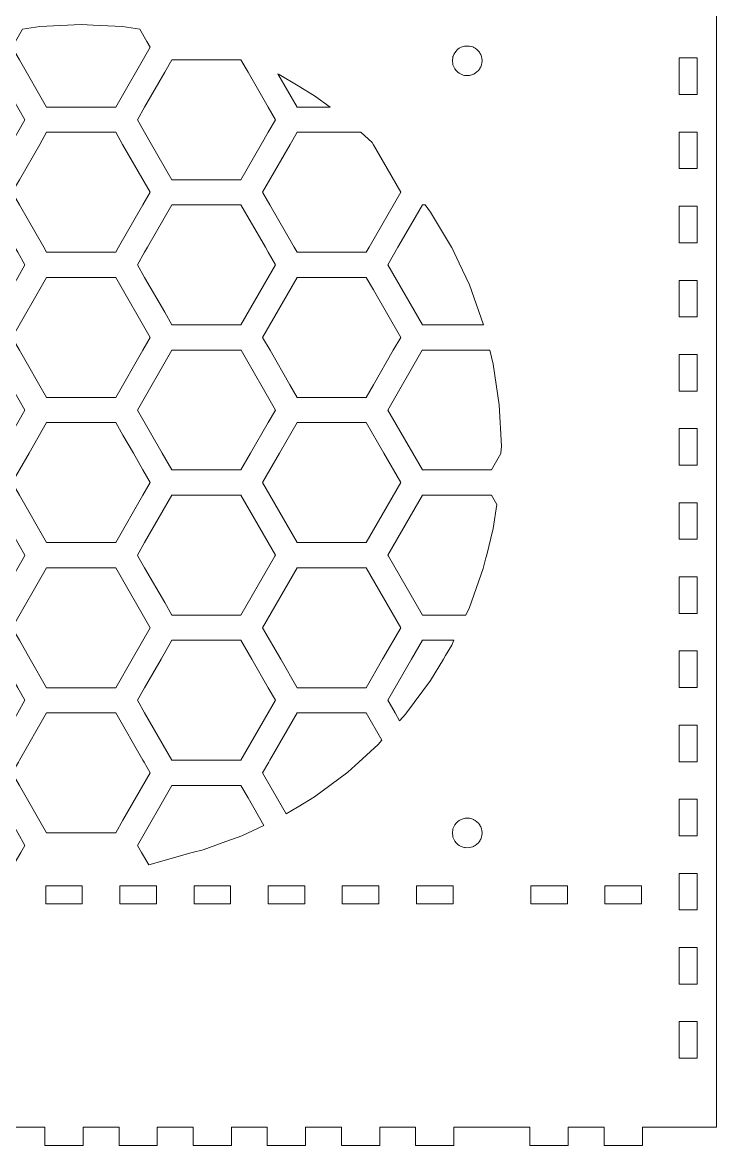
# Model space of a CAD drawing. Header units: millimetres. Extents: x -311 to 454, y -467 to 466.
# Drawn here: x 31.4 to 143.7, y -309.7 to -127.9 of the extents above; entities that cross this region are included whole.
import ezdxf

# ---------------------------------------------------------------- set-up
doc = ezdxf.new("R2010")
doc.units = ezdxf.units.MM
doc.header["$MEASUREMENT"] = 0
doc.layers.add('Layer 1', color=7, linetype='Continuous')

# ---------------------------------------------------------------- blocks, each defined once
blk = doc.blocks.new('block 71')
at = {"layer": 'Layer 1', "lineweight": 0}
blk.add_lwpolyline([(38.09, -270.55), (35.13, -270.55), (35.13, -267.63), (41.05, -267.63), (41.05, -270.55), (38.09, -270.55)], dxfattribs=at)
blk = doc.blocks.new('block 72')
at = {"layer": 'Layer 1', "lineweight": 0}
blk.add_lwpolyline([(50.09, -270.55), (47.13, -270.55), (47.13, -267.63), (53.05, -267.63), (53.05, -270.55), (50.09, -270.55)], dxfattribs=at)
blk = doc.blocks.new('block 73')
at = {"layer": 'Layer 1', "lineweight": 0}
blk.add_lwpolyline([(62.09, -270.55), (59.13, -270.55), (59.13, -267.63), (65.05, -267.63), (65.05, -270.55), (62.09, -270.55)], dxfattribs=at)
blk = doc.blocks.new('block 74')
at = {"layer": 'Layer 1', "lineweight": 0}
blk.add_lwpolyline([(74.09, -270.55), (71.13, -270.55), (71.13, -267.63), (77.05, -267.63), (77.05, -270.55), (74.09, -270.55)], dxfattribs=at)
blk = doc.blocks.new('block 75')
at = {"layer": 'Layer 1', "lineweight": 0}
blk.add_lwpolyline([(86.09, -270.55), (83.13, -270.55), (83.13, -267.63), (89.05, -267.63), (89.05, -270.55), (86.09, -270.55)], dxfattribs=at)
blk = doc.blocks.new('block 76')
at = {"layer": 'Layer 1', "lineweight": 0}
blk.add_lwpolyline([(98.09, -270.55), (95.13, -270.55), (95.13, -267.63), (101.05, -267.63), (101.05, -270.55), (98.09, -270.55)], dxfattribs=at)
blk = doc.blocks.new('block 77')
at = {"layer": 'Layer 1', "lineweight": 0}
blk.add_lwpolyline([(116.59, -270.55), (113.63, -270.55), (113.63, -267.63), (119.55, -267.63), (119.55, -270.55), (116.59, -270.55)], dxfattribs=at)
blk = doc.blocks.new('block 78')
at = {"layer": 'Layer 1', "lineweight": 0}
blk.add_lwpolyline([(128.6, -270.55), (125.64, -270.55), (125.64, -267.63), (131.55, -267.63), (131.55, -270.55), (128.6, -270.55)], dxfattribs=at)
blk = doc.blocks.new('block 114')
at = {"layer": 'Layer 1', "lineweight": 0}
blk.add_lwpolyline([(105.75, -259.09), (105.75, -259.17), (105.72, -259.43), (105.65, -259.76), (105.53, -260.08), (105.41, -260.31), (105.36, -260.39), (105.32, -260.46), (105.16, -260.66), (104.92, -260.9), (104.64, -261.1), (104.42, -261.24), (104.34, -261.27), (104.24, -261.32), (103.69, -261.46), (103.12, -261.48), (103, -261.46), (102.92, -261.45), (102.67, -261.39), (102.35, -261.27), (102.05, -261.1), (101.84, -260.96), (101.77, -260.9), (101.71, -260.84), (101.53, -260.66), (101.32, -260.39), (101.16, -260.09), (101.07, -259.85), (101.04, -259.76), (101.01, -259.65), (100.94, -259.09), (101.01, -258.52), (101.04, -258.41), (101.07, -258.33), (101.16, -258.09), (101.32, -257.79), (101.53, -257.51), (101.71, -257.33), (101.77, -257.27), (101.84, -257.22), (102.05, -257.07), (102.35, -256.9), (102.67, -256.78), (102.92, -256.72), (103, -256.71), (103.12, -256.69), (103.69, -256.71), (104.24, -256.86), (104.34, -256.9), (104.42, -256.94), (104.64, -257.07), (104.92, -257.27), (105.16, -257.51), (105.32, -257.71), (105.36, -257.79), (105.41, -257.86), (105.53, -258.09), (105.65, -258.41), (105.72, -258.74), (105.75, -259), (105.75, -259.09)], dxfattribs=at)
blk = doc.blocks.new('block 115')
at = {"layer": 'Layer 1', "lineweight": 0}
blk.add_lwpolyline([(105.75, -134.09), (105.75, -134.17), (105.72, -134.43), (105.65, -134.76), (105.53, -135.08), (105.41, -135.31), (105.36, -135.39), (105.32, -135.46), (105.16, -135.66), (104.92, -135.9), (104.64, -136.1), (104.42, -136.23), (104.34, -136.27), (104.24, -136.32), (103.69, -136.46), (103.12, -136.48), (103, -136.46), (102.92, -136.45), (102.67, -136.39), (102.35, -136.27), (102.05, -136.1), (101.84, -135.95), (101.77, -135.9), (101.71, -135.84), (101.53, -135.66), (101.32, -135.38), (101.16, -135.09), (101.07, -134.85), (101.04, -134.76), (101.01, -134.65), (100.94, -134.09), (101.01, -133.52), (101.04, -133.41), (101.07, -133.33), (101.16, -133.09), (101.32, -132.79), (101.53, -132.51), (101.71, -132.33), (101.77, -132.27), (101.84, -132.22), (102.05, -132.07), (102.35, -131.9), (102.67, -131.78), (102.92, -131.72), (103, -131.71), (103.12, -131.7), (103.69, -131.71), (104.24, -131.85), (104.34, -131.9), (104.42, -131.94), (104.64, -132.07), (104.92, -132.27), (105.16, -132.51), (105.32, -132.71), (105.36, -132.79), (105.41, -132.86), (105.53, -133.09), (105.65, -133.41), (105.72, -133.74), (105.75, -134), (105.75, -134.09)], dxfattribs=at)
blk = doc.blocks.new('block 116')
at = {"layer": 'Layer 1', "lineweight": 0}
blk.add_lwpolyline([(29.19, -306.69), (34.99, -306.69), (34.99, -309.59), (34.99, -309.6), (35.02, -309.66), (35.08, -309.69), (35.09, -309.69), (41.09, -309.69), (41.11, -309.69), (41.16, -309.66), (41.2, -309.6), (41.2, -309.59), (41.2, -306.69), (47, -306.69), (47, -309.59), (47, -309.6), (47.02, -309.66), (47.08, -309.69), (47.09, -309.69), (53.09, -309.69), (53.11, -309.69), (53.16, -309.66), (53.19, -309.6), (53.19, -309.59), (53.19, -306.69), (59, -306.69), (59, -309.59), (59, -309.6), (59.02, -309.66), (59.08, -309.69), (59.09, -309.69), (65.09, -309.69), (65.11, -309.69), (65.16, -309.66), (65.19, -309.6), (65.19, -309.59), (65.19, -306.69), (70.99, -306.69), (70.99, -309.59), (70.99, -309.6), (71.02, -309.66), (71.08, -309.69), (71.09, -309.69), (77.09, -309.69), (77.11, -309.69), (77.16, -309.66), (77.19, -309.6), (77.19, -309.59), (77.19, -306.69), (83, -306.69), (83, -309.59), (83, -309.6), (83.02, -309.66), (83.08, -309.69), (83.09, -309.69), (89.09, -309.69), (89.11, -309.69), (89.16, -309.66), (89.19, -309.6), (89.19, -309.59), (89.19, -306.69), (94.99, -306.69), (94.99, -309.59), (94.99, -309.6), (95.02, -309.66), (95.08, -309.69), (95.09, -309.69), (101.09, -309.69), (101.11, -309.69), (101.16, -309.66), (101.19, -309.6), (101.19, -309.59), (101.19, -306.69), (107.59, -306.69), (113.5, -306.69), (113.5, -309.59), (113.5, -309.6), (113.52, -309.66), (113.58, -309.69), (113.59, -309.69), (119.6, -309.69), (119.61, -309.69), (119.67, -309.66), (119.69, -309.6), (119.69, -309.59), (119.69, -306.69), (125.49, -306.69), (125.49, -309.59), (125.49, -309.6), (125.52, -309.66), (125.58, -309.69), (125.59, -309.69), (131.59, -309.69), (131.61, -309.69), (131.66, -309.66), (131.7, -309.6), (131.7, -309.59), (131.7, -306.69), (137.59, -306.69), (143.6, -306.69), (143.61, -306.69), (143.67, -306.66), (143.69, -306.6), (143.69, -306.58), (143.69, -86.59)], dxfattribs=at)
blk = doc.blocks.new('block 117')
at = {"layer": 'Layer 1', "lineweight": 0}
blk.add_lwpolyline([(140.55, -292.59), (140.55, -295.55), (137.63, -295.55), (137.63, -289.63), (140.55, -289.63), (140.55, -292.59)], dxfattribs=at)
blk = doc.blocks.new('block 118')
at = {"layer": 'Layer 1', "lineweight": 0}
blk.add_lwpolyline([(140.55, -280.59), (140.55, -283.55), (137.63, -283.55), (137.63, -277.63), (140.55, -277.63), (140.55, -280.59)], dxfattribs=at)
blk = doc.blocks.new('block 119')
at = {"layer": 'Layer 1', "lineweight": 0}
blk.add_lwpolyline([(140.55, -268.59), (140.55, -271.55), (137.63, -271.55), (137.63, -265.63), (140.55, -265.63), (140.55, -268.59)], dxfattribs=at)
blk = doc.blocks.new('block 120')
at = {"layer": 'Layer 1', "lineweight": 0}
blk.add_lwpolyline([(140.55, -256.59), (140.55, -259.55), (137.63, -259.55), (137.63, -253.63), (140.55, -253.63), (140.55, -256.59)], dxfattribs=at)
blk = doc.blocks.new('block 121')
at = {"layer": 'Layer 1', "lineweight": 0}
blk.add_lwpolyline([(140.55, -244.59), (140.55, -247.55), (137.63, -247.55), (137.63, -241.63), (140.55, -241.63), (140.55, -244.59)], dxfattribs=at)
blk = doc.blocks.new('block 122')
at = {"layer": 'Layer 1', "lineweight": 0}
blk.add_lwpolyline([(140.55, -232.59), (140.55, -235.55), (137.63, -235.55), (137.63, -229.63), (140.55, -229.63), (140.55, -232.59)], dxfattribs=at)
blk = doc.blocks.new('block 123')
at = {"layer": 'Layer 1', "lineweight": 0}
blk.add_lwpolyline([(140.55, -220.59), (140.55, -223.55), (137.63, -223.55), (137.63, -217.63), (140.55, -217.63), (140.55, -220.59)], dxfattribs=at)
blk = doc.blocks.new('block 124')
at = {"layer": 'Layer 1', "lineweight": 0}
blk.add_lwpolyline([(140.55, -208.59), (140.55, -211.55), (137.63, -211.55), (137.63, -205.63), (140.55, -205.63), (140.55, -208.59)], dxfattribs=at)
blk = doc.blocks.new('block 125')
at = {"layer": 'Layer 1', "lineweight": 0}
blk.add_lwpolyline([(140.55, -196.59), (140.55, -199.54), (137.63, -199.54), (137.63, -193.63), (140.55, -193.63), (140.55, -196.59)], dxfattribs=at)
blk = doc.blocks.new('block 126')
at = {"layer": 'Layer 1', "lineweight": 0}
blk.add_lwpolyline([(140.55, -184.59), (140.55, -187.55), (137.63, -187.55), (137.63, -181.63), (140.55, -181.63), (140.55, -184.59)], dxfattribs=at)
blk = doc.blocks.new('block 127')
at = {"layer": 'Layer 1', "lineweight": 0}
blk.add_lwpolyline([(140.55, -172.59), (140.55, -175.55), (137.63, -175.55), (137.63, -169.63), (140.55, -169.63), (140.55, -172.59)], dxfattribs=at)
blk = doc.blocks.new('block 128')
at = {"layer": 'Layer 1', "lineweight": 0}
blk.add_lwpolyline([(140.55, -160.59), (140.55, -163.55), (137.63, -163.55), (137.63, -157.62), (140.55, -157.62), (140.55, -160.59)], dxfattribs=at)
blk = doc.blocks.new('block 129')
at = {"layer": 'Layer 1', "lineweight": 0}
blk.add_lwpolyline([(140.55, -148.59), (140.55, -151.55), (137.63, -151.55), (137.63, -145.63), (140.55, -145.63), (140.55, -148.59)], dxfattribs=at)
blk = doc.blocks.new('block 130')
at = {"layer": 'Layer 1', "lineweight": 0}
blk.add_lwpolyline([(140.55, -136.58), (140.55, -139.54), (137.63, -139.54), (137.63, -133.62), (140.55, -133.62), (140.55, -136.58)], dxfattribs=at)
blk = doc.blocks.new('block 413')
at = {"layer": 'Layer 1', "lineweight": 0}
blk.add_lwpolyline([(-25.26, -180.91), (-24.65, -180.91), (-23.62, -180.91), (-20.29, -180.91), (-16.7, -180.91), (-14.36, -180.91), (-14.33, -180.95), (-9.94, -188.58), (-8.77, -190.62), (-9.94, -192.65), (-12.79, -197.61), (-14.36, -200.33), (-16.7, -200.33), (-20.29, -200.33), (-23.62, -200.33), (-24.65, -200.33), (-25.53, -200.33), (-27.08, -197.64), (-27.08, -197.61), (-27.13, -196.49), (-26.81, -189.8), (-25.83, -183.18), (-25.26, -180.91)], dxfattribs=at)
blk = doc.blocks.new('block 414')
at = {"layer": 'Layer 1', "lineweight": 0}
blk.add_lwpolyline([(-25.53, -204.4), (-24.65, -204.4), (-23.62, -204.4), (-20.29, -204.4), (-14.36, -204.4), (-13.19, -206.43), (-9.94, -212.08), (-8.77, -214.11), (-8.87, -214.28), (-13.19, -221.79), (-14.36, -223.82), (-20.29, -223.82), (-21.39, -223.82), (-21.96, -222.61), (-23.62, -217.94), (-24.21, -216.3), (-24.65, -214.53), (-25.83, -209.81), (-26.4, -205.92), (-25.53, -204.4)], dxfattribs=at)
blk = doc.blocks.new('block 415')
at = {"layer": 'Layer 1', "lineweight": 0}
blk.add_lwpolyline([(51.79, -264.24), (50.63, -262.25), (49.96, -261.1), (55.55, -251.39), (66.72, -251.39), (67.89, -253.42), (70.45, -257.86), (66.89, -259.55), (63.71, -260.69), (60.61, -261.81), (58.84, -262.25), (51.79, -264.24)], dxfattribs=at)
blk = doc.blocks.new('block 416')
at = {"layer": 'Layer 1', "lineweight": 0}
blk.add_lwpolyline([(30.2, -263.82), (22.89, -262.25), (21.13, -261.81), (14.84, -259.55), (13.82, -259.06), (11.29, -257.86), (15.01, -251.39), (26.18, -251.39), (30.6, -259.06), (31.77, -261.1), (31.11, -262.25), (30.2, -263.82)], dxfattribs=at)
blk = doc.blocks.new('block 417')
at = {"layer": 'Layer 1', "lineweight": 0}
blk.add_lwpolyline([(40.87, -128.24), (34.2, -128.56), (31.36, -128.99), (30.23, -130.95), (29.69, -131.88), (30.86, -133.92), (35.28, -141.6), (42.79, -141.6), (46.45, -141.6), (52.04, -131.88), (51.5, -130.95), (50.37, -128.99), (47.53, -128.56), (42.79, -128.33), (40.87, -128.24)], dxfattribs=at)
blk = doc.blocks.new('block 418')
at = {"layer": 'Layer 1', "lineweight": 0}
blk.add_lwpolyline([(81.14, -141.6), (75.99, -141.6), (75.82, -141.6), (72.72, -136.2), (72.92, -136.3), (75.99, -138.14), (78.64, -139.74), (81.14, -141.6)], dxfattribs=at)
blk = doc.blocks.new('block 419')
at = {"layer": 'Layer 1', "lineweight": 0}
blk.add_lwpolyline([(92.58, -155.38), (87.46, -164.28), (86.99, -165.09), (75.99, -165.09), (75.82, -165.09), (75.36, -164.28), (71.4, -157.41), (70.23, -155.38), (74.7, -147.62), (75.82, -145.66), (75.99, -145.66), (84.65, -145.66), (86.13, -145.66), (87.94, -147.31), (88.16, -147.7), (92.58, -155.38)], dxfattribs=at)
blk = doc.blocks.new('block 420')
at = {"layer": 'Layer 1', "lineweight": 0}
blk.add_lwpolyline([(97.41, -158.57), (100.82, -164.28), (100.84, -164.32), (102.02, -166.83), (103.69, -170.37), (105.94, -176.68), (105.98, -176.84), (102.02, -176.84), (96.09, -176.84), (90.5, -167.12), (92.14, -164.28), (94.92, -159.45), (96.09, -157.41), (96.55, -157.41), (97.41, -158.57)], dxfattribs=at)
blk = doc.blocks.new('block 421')
at = {"layer": 'Layer 1', "lineweight": 0}
blk.add_lwpolyline([(49.96, -143.63), (51.13, -141.6), (54.38, -135.95), (55.55, -133.92), (66.72, -133.92), (67.89, -135.95), (71.14, -141.6), (72.31, -143.63), (71.14, -145.66), (70.02, -147.62), (66.72, -153.34), (55.55, -153.34), (52.26, -147.62), (51.13, -145.66), (49.96, -143.63)], dxfattribs=at)
blk = doc.blocks.new('block 422')
at = {"layer": 'Layer 1', "lineweight": 0}
blk.add_lwpolyline([(66.72, -157.41), (70.68, -164.28), (71.14, -165.09), (72.31, -167.12), (71.14, -169.16), (66.72, -176.84), (59.39, -176.84), (57.89, -176.84), (55.55, -176.84), (54.38, -174.8), (51.13, -169.16), (49.96, -167.12), (51.13, -165.09), (51.6, -164.28), (55.55, -157.41), (57.89, -157.41), (64.38, -157.41), (66.72, -157.41)], dxfattribs=at)
blk = doc.blocks.new('block 423')
at = {"layer": 'Layer 1', "lineweight": 0}
blk.add_lwpolyline([(92.58, -178.87), (91.38, -180.95), (88.16, -186.55), (86.99, -188.58), (84.65, -188.58), (75.99, -188.58), (75.82, -188.58), (74.65, -186.55), (71.43, -180.95), (70.23, -178.87), (71.4, -176.84), (75.82, -169.16), (75.99, -169.16), (84.65, -169.16), (86.99, -169.16), (88.16, -171.19), (92.58, -178.87)], dxfattribs=at)
blk = doc.blocks.new('block 424')
at = {"layer": 'Layer 1', "lineweight": 0}
blk.add_lwpolyline([(86.99, -192.65), (89.85, -197.61), (92.58, -202.36), (88.16, -210.04), (86.99, -212.08), (75.99, -212.08), (75.82, -212.08), (71.4, -204.4), (70.23, -202.36), (71.4, -200.33), (72.97, -197.61), (75.82, -192.65), (75.99, -192.65), (86.99, -192.65)], dxfattribs=at)
blk = doc.blocks.new('block 425')
at = {"layer": 'Layer 1', "lineweight": 0}
blk.add_lwpolyline([(66.72, -180.91), (66.75, -180.95), (72.31, -190.62), (71.14, -192.65), (68.29, -197.61), (66.72, -200.33), (55.55, -200.33), (53.99, -197.61), (49.96, -190.62), (55.53, -180.95), (55.55, -180.91), (59.39, -180.91), (66.72, -180.91)], dxfattribs=at)
blk = doc.blocks.new('block 426')
at = {"layer": 'Layer 1', "lineweight": 0}
blk.add_lwpolyline([(46.45, -165.09), (42.79, -165.09), (35.28, -165.09), (34.82, -164.28), (30.86, -157.41), (29.69, -155.38), (30.86, -153.34), (34.16, -147.62), (35.28, -145.66), (37.62, -145.66), (42.79, -145.66), (46.45, -145.66), (47.58, -147.62), (52.04, -155.38), (50.87, -157.41), (46.92, -164.28), (46.45, -165.09)], dxfattribs=at)
blk = doc.blocks.new('block 427')
at = {"layer": 'Layer 1', "lineweight": 0}
blk.add_lwpolyline([(46.45, -188.58), (42.79, -188.58), (35.28, -188.58), (30.89, -180.95), (29.69, -178.87), (35.28, -169.16), (42.79, -169.16), (46.45, -169.16), (52.04, -178.87), (50.84, -180.95), (46.45, -188.58)], dxfattribs=at)
blk = doc.blocks.new('block 428')
at = {"layer": 'Layer 1', "lineweight": 0}
blk.add_lwpolyline([(31.77, -143.63), (29.48, -147.62), (26.18, -153.34), (15.01, -153.34), (11.72, -147.62), (9.58, -143.91), (9.42, -143.63), (9.58, -143.36), (15.01, -133.92), (26.18, -133.92), (31.77, -143.63)], dxfattribs=at)
blk = doc.blocks.new('block 429')
at = {"layer": 'Layer 1', "lineweight": 0}
blk.add_lwpolyline([(11.5, -155.38), (10.33, -157.41), (9.58, -158.71), (6.38, -164.28), (5.91, -165.09), (-5.26, -165.09), (-5.72, -164.28), (-9.68, -157.41), (-10.85, -155.38), (-6.38, -147.62), (-6.2, -147.3), (-4.4, -145.66), (-2.92, -145.66), (3.57, -145.66), (5.91, -145.66), (7.04, -147.62), (9.58, -152.04), (10.33, -153.34), (11.5, -155.38)], dxfattribs=at)
blk = doc.blocks.new('block 430')
at = {"layer": 'Layer 1', "lineweight": 0}
blk.add_lwpolyline([(26.18, -157.41), (30.14, -164.28), (30.6, -165.09), (31.77, -167.12), (30.6, -169.16), (26.18, -176.84), (15.01, -176.84), (10.59, -169.16), (9.58, -167.4), (9.42, -167.12), (9.58, -166.85), (10.59, -165.09), (11.06, -164.28), (15.01, -157.41), (26.18, -157.41)], dxfattribs=at)
blk = doc.blocks.new('block 431')
at = {"layer": 'Layer 1', "lineweight": 0}
blk.add_lwpolyline([(3.09, -139.74), (6.13, -137.91), (8.81, -136.3), (9.02, -136.2), (7.08, -139.56), (5.91, -141.6), (0.59, -141.6), (3.09, -139.74)], dxfattribs=at)
blk = doc.blocks.new('block 432')
at = {"layer": 'Layer 1', "lineweight": 0}
blk.add_lwpolyline([(-15.67, -158.57), (-14.82, -157.41), (-14.36, -157.41), (-10.4, -164.28), (-9.94, -165.09), (-8.77, -167.12), (-14.36, -176.84), (-20.29, -176.84), (-23.62, -176.84), (-24.25, -176.84), (-24.21, -176.68), (-23.62, -175.05), (-21.96, -170.37), (-20.29, -166.83), (-19.1, -164.32), (-19.09, -164.28), (-15.67, -158.57)], dxfattribs=at)
blk = doc.blocks.new('block 433')
at = {"layer": 'Layer 1', "lineweight": 0}
blk.add_lwpolyline([(26.18, -180.91), (26.21, -180.95), (31.77, -190.62), (30.6, -192.65), (27.75, -197.61), (26.18, -200.33), (15.01, -200.33), (13.45, -197.61), (10.59, -192.65), (9.58, -190.89), (9.42, -190.62), (9.58, -190.34), (14.99, -180.95), (15.01, -180.91), (17.35, -180.91), (23.84, -180.91), (26.18, -180.91)], dxfattribs=at)
blk = doc.blocks.new('block 434')
at = {"layer": 'Layer 1', "lineweight": 0}
blk.add_lwpolyline([(5.91, -169.16), (7.08, -171.19), (9.58, -175.54), (11.5, -178.87), (10.33, -180.91), (10.3, -180.95), (9.58, -182.21), (5.91, -188.58), (-5.26, -188.58), (-9.65, -180.95), (-9.68, -180.91), (-10.85, -178.87), (-6.43, -171.19), (-5.26, -169.16), (5.91, -169.16)], dxfattribs=at)
blk = doc.blocks.new('block 435')
at = {"layer": 'Layer 1', "lineweight": 0}
blk.add_lwpolyline([(5.91, -192.65), (8.77, -197.61), (9.58, -199.03), (10.33, -200.33), (11.5, -202.36), (9.58, -205.7), (7.08, -210.04), (5.91, -212.08), (-5.26, -212.08), (-10.85, -202.36), (-8.11, -197.61), (-5.26, -192.65), (3.57, -192.65), (5.91, -192.65)], dxfattribs=at)
blk = doc.blocks.new('block 436')
at = {"layer": 'Layer 1', "lineweight": 0}
blk.add_lwpolyline([(96.09, -200.33), (94.53, -197.61), (90.5, -190.62), (96.06, -180.95), (96.09, -180.91), (98.43, -180.91), (102.02, -180.91), (104.92, -180.91), (106.38, -180.91), (106.99, -180.91), (107, -180.95), (107.56, -183.18), (108.54, -189.8), (108.87, -196.49), (108.81, -197.61), (108.81, -197.64), (107.26, -200.33), (106.38, -200.33), (104.92, -200.33), (102.02, -200.33), (98.43, -200.33), (96.09, -200.33)], dxfattribs=at)
blk = doc.blocks.new('block 437')
at = {"layer": 'Layer 1', "lineweight": 0}
blk.add_lwpolyline([(96.09, -204.4), (102.02, -204.4), (106.38, -204.4), (107.26, -204.4), (108.13, -205.91), (107.56, -209.81), (106.44, -214.28), (106.38, -214.53), (105.94, -216.3), (103.69, -222.61), (103.12, -223.82), (102.02, -223.82), (96.09, -223.82), (90.6, -214.28), (90.5, -214.11), (94.92, -206.43), (96.09, -204.4)], dxfattribs=at)
blk = doc.blocks.new('block 438')
at = {"layer": 'Layer 1', "lineweight": 0}
blk.add_lwpolyline([(92.58, -225.86), (89.65, -230.94), (86.99, -235.57), (75.99, -235.57), (75.82, -235.57), (73.16, -230.94), (70.23, -225.86), (75.82, -216.15), (75.99, -216.15), (86.99, -216.15), (92.58, -225.86)], dxfattribs=at)
blk = doc.blocks.new('block 439')
at = {"layer": 'Layer 1', "lineweight": 0}
blk.add_lwpolyline([(100.84, -228.67), (99.84, -230.34), (99.48, -230.94), (97.41, -234.41), (93.54, -239.64), (93.43, -239.79), (92.41, -240.92), (91.67, -239.64), (90.5, -237.61), (94.33, -230.94), (94.92, -229.93), (96.09, -227.89), (98.43, -227.89), (101.2, -227.89), (100.84, -228.67)], dxfattribs=at)
blk = doc.blocks.new('block 440')
at = {"layer": 'Layer 1', "lineweight": 0}
blk.add_lwpolyline([(46.45, -212.08), (42.79, -212.08), (35.28, -212.08), (30.86, -204.4), (29.69, -202.36), (30.86, -200.33), (32.43, -197.61), (35.28, -192.65), (37.62, -192.65), (42.79, -192.65), (44.11, -192.65), (46.45, -192.65), (47.62, -194.69), (49.31, -197.61), (50.87, -200.33), (52.04, -202.36), (50.87, -204.4), (46.45, -212.08)], dxfattribs=at)
blk = doc.blocks.new('block 441')
at = {"layer": 'Layer 1', "lineweight": 0}
blk.add_lwpolyline([(72.31, -214.11), (72.21, -214.28), (66.72, -223.82), (55.55, -223.82), (54.38, -221.79), (51.13, -216.15), (50.06, -214.28), (49.96, -214.11), (51.13, -212.08), (55.55, -204.4), (66.72, -204.4), (71.14, -212.08), (72.31, -214.11)], dxfattribs=at)
blk = doc.blocks.new('block 442')
at = {"layer": 'Layer 1', "lineweight": 0}
blk.add_lwpolyline([(52.04, -225.86), (49.11, -230.94), (46.45, -235.57), (42.79, -235.57), (35.28, -235.57), (32.62, -230.94), (30.86, -227.89), (29.69, -225.86), (35.28, -216.15), (42.79, -216.15), (46.45, -216.15), (52.04, -225.86)], dxfattribs=at)
blk = doc.blocks.new('block 443')
at = {"layer": 'Layer 1', "lineweight": 0}
blk.add_lwpolyline([(88.95, -244.75), (85.81, -247.61), (84, -249.25), (83.79, -249.42), (78.64, -253.24), (75.99, -254.84), (75.87, -254.91), (74.06, -256), (70.23, -249.35), (71.24, -247.61), (71.4, -247.32), (75.82, -239.64), (75.99, -239.64), (84.65, -239.64), (86.99, -239.64), (89.55, -244.09), (88.95, -244.75)], dxfattribs=at)
blk = doc.blocks.new('block 444')
at = {"layer": 'Layer 1', "lineweight": 0}
blk.add_lwpolyline([(49.96, -237.61), (51.13, -235.57), (53.8, -230.94), (55.55, -227.89), (57.89, -227.89), (64.38, -227.89), (66.72, -227.89), (67.89, -229.93), (68.48, -230.94), (71.14, -235.57), (72.31, -237.61), (71.14, -239.64), (66.72, -247.32), (55.55, -247.32), (51.13, -239.64), (49.96, -237.61)], dxfattribs=at)
blk = doc.blocks.new('block 445')
at = {"layer": 'Layer 1', "lineweight": 0}
blk.add_lwpolyline([(46.45, -259.06), (42.79, -259.06), (35.28, -259.06), (30.86, -251.39), (29.69, -249.35), (30.7, -247.61), (30.86, -247.32), (35.28, -239.64), (42.79, -239.64), (46.45, -239.64), (50.87, -247.32), (51.04, -247.61), (52.04, -249.35), (47.62, -257.03), (46.45, -259.06)], dxfattribs=at)
blk = doc.blocks.new('block 446')
at = {"layer": 'Layer 1', "lineweight": 0}
blk.add_lwpolyline([(31.77, -214.11), (31.67, -214.28), (26.18, -223.82), (15.01, -223.82), (9.58, -214.39), (9.52, -214.28), (9.42, -214.11), (9.58, -213.84), (13.84, -206.43), (15.01, -204.4), (26.18, -204.4), (31.77, -214.11)], dxfattribs=at)
blk = doc.blocks.new('block 447')
at = {"layer": 'Layer 1', "lineweight": 0}
blk.add_lwpolyline([(26.18, -227.89), (27.94, -230.94), (30.6, -235.57), (31.77, -237.61), (30.6, -239.64), (26.18, -247.32), (15.01, -247.32), (10.59, -239.64), (9.58, -237.88), (9.42, -237.61), (9.58, -237.33), (10.59, -235.57), (13.26, -230.94), (13.84, -229.93), (15.01, -227.89), (17.35, -227.89), (23.84, -227.89), (26.18, -227.89)], dxfattribs=at)
blk = doc.blocks.new('block 448')
at = {"layer": 'Layer 1', "lineweight": 0}
blk.add_lwpolyline([(11.5, -225.86), (9.58, -229.19), (8.57, -230.94), (7.08, -233.54), (5.91, -235.57), (-5.26, -235.57), (-7.92, -230.94), (-10.85, -225.86), (-5.26, -216.15), (5.91, -216.15), (9.58, -222.52), (11.5, -225.86)], dxfattribs=at)
blk = doc.blocks.new('block 449')
at = {"layer": 'Layer 1', "lineweight": 0}
blk.add_lwpolyline([(-14.36, -227.89), (-12.6, -230.94), (-8.77, -237.61), (-9.94, -239.64), (-10.68, -240.92), (-11.7, -239.79), (-11.81, -239.64), (-15.67, -234.41), (-17.74, -230.94), (-18.1, -230.34), (-19.1, -228.67), (-19.47, -227.89), (-16.7, -227.89), (-14.36, -227.89)], dxfattribs=at)
blk = doc.blocks.new('block 450')
at = {"layer": 'Layer 1', "lineweight": 0}
blk.add_lwpolyline([(-7.82, -244.09), (-5.26, -239.64), (-2.92, -239.64), (3.57, -239.64), (5.91, -239.64), (9.58, -246.02), (10.33, -247.32), (10.5, -247.61), (11.5, -249.35), (10.33, -251.39), (9.58, -252.69), (7.67, -256), (3.09, -253.24), (0.59, -251.39), (-2.27, -249.25), (-4.08, -247.61), (-7.22, -244.75), (-7.82, -244.09)], dxfattribs=at)
blk = doc.blocks.new('block 412')
at = {"layer": 'Layer 1'}
for name in ['block 417', 'block 428', 'block 421', 'block 431', 'block 418', 'block 429', 'block 426', 'block 419', 'block 432', 'block 430', 'block 422', 'block 420', 'block 434', 'block 427', 'block 423', 'block 413', 'block 433', 'block 425', 'block 436', 'block 435', 'block 440', 'block 424', 'block 414', 'block 446', 'block 441', 'block 437', 'block 448', 'block 442', 'block 438', 'block 449', 'block 447', 'block 444', 'block 439', 'block 450', 'block 445', 'block 443', 'block 416', 'block 415']:
    blk.add_blockref(name, (0, 0), dxfattribs=at)

msp = doc.modelspace()

# ---------------------------------------------------------------- block references
at = {"layer": 'Layer 1'}
for name in ['block 116', 'block 412', 'block 115', 'block 130', 'block 129', 'block 128', 'block 127', 'block 126', 'block 125', 'block 124', 'block 123', 'block 122', 'block 121', 'block 120', 'block 114', 'block 119', 'block 71', 'block 72', 'block 73', 'block 74', 'block 75', 'block 76', 'block 77', 'block 78', 'block 118', 'block 117']:
    msp.add_blockref(name, (0, 0), dxfattribs=at)

doc.saveas('drawing.dxf')
